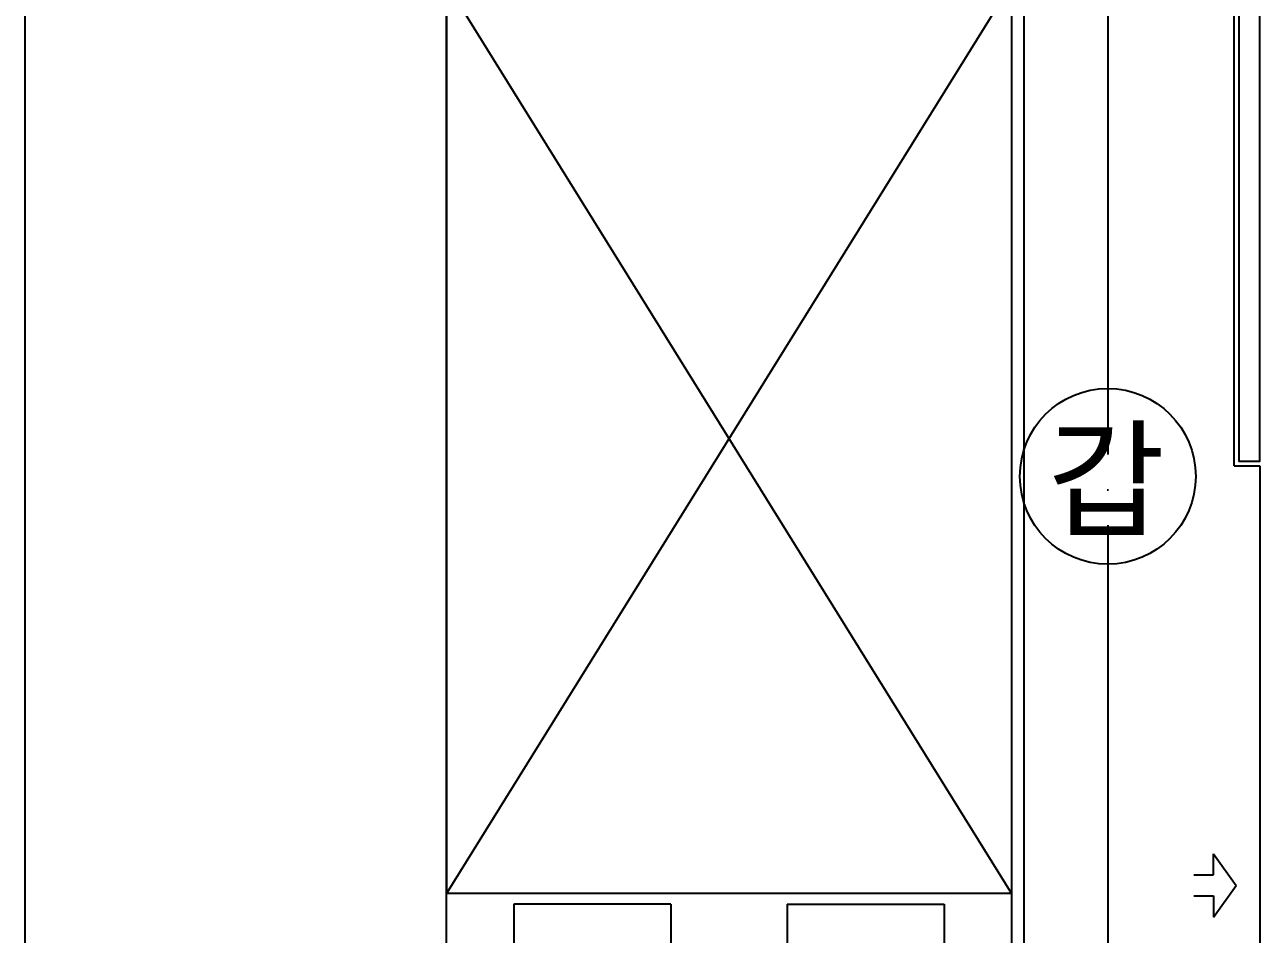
# Model space of a CAD drawing. Header units: millimetres. Extents: x 0 to 356400, y 0 to 68257.
# Drawn here: x 331888 to 334516, y 31069 to 33001 of the extents above; entities that cross this region are included whole.
import ezdxf
from ezdxf.enums import TextEntityAlignment as Align
from ezdxf.lldxf.tags import DXFTag

# ---------------------------------------------------------------- set-up
doc = ezdxf.new("R2010")
doc.units = ezdxf.units.MM
doc.header["$LTSCALE"] = 75
doc.linetypes.add('CEN', pattern=[62, 60, -1, 0, -1])
for name, color, linetype in [('0글씨', 3, 'Continuous'), ('140', 140, 'Continuous'), ('3', 3, 'Continuous'), ('8', 8, 'Continuous'), ('A-ANNO-SYMB', 7, 'Continuous'), ('A-ANNO-TITL', 7, 'Continuous'), ('A-CEN', 1, 'CEN'), ('B1', 6, 'Continuous')]:
    doc.layers.add(name, color=color, linetype=linetype)
doc.styles.add('2020음성 1차', font='NanumGothicBold.ttf')
doc.styles.get("Standard").update_dxf_attribs({"font": 'arial.ttf'})
tags = doc.linetypes.add('PHANTOM2', pattern=[1.25, 0.625, -0.125, 0.125, -0.125, 0.125, -0.125]).pattern_tags.tags
tags[14:15] = [DXFTag(74, 4), DXFTag(75, 0), DXFTag(340, '0'), DXFTag(46, 1.0), DXFTag(50, 0.0), DXFTag(44, 0.0), DXFTag(45, 0.0)]
tags[12:13] = [DXFTag(74, 4), DXFTag(75, 0), DXFTag(340, '0'), DXFTag(46, 1.0), DXFTag(50, 0.0), DXFTag(44, 0.0), DXFTag(45, 0.0)]
tags[10:11] = [DXFTag(74, 4), DXFTag(75, 0), DXFTag(340, '0'), DXFTag(46, 1.0), DXFTag(50, 0.0), DXFTag(44, 0.0), DXFTag(45, 0.0)]
tags[8:9] = [DXFTag(74, 4), DXFTag(75, 0), DXFTag(340, '0'), DXFTag(46, 1.0), DXFTag(50, 0.0), DXFTag(44, 0.0), DXFTag(45, 0.0)]
tags[6:7] = [DXFTag(74, 4), DXFTag(75, 0), DXFTag(340, '0'), DXFTag(46, 1.0), DXFTag(50, 0.0), DXFTag(44, 0.0), DXFTag(45, 0.0)]
tags[4:5] = [DXFTag(74, 4), DXFTag(75, 0), DXFTag(340, '0'), DXFTag(46, 1.0), DXFTag(50, 0.0), DXFTag(44, 0.0), DXFTag(45, 0.0)]

# ---------------------------------------------------------------- blocks, each defined once
blk = doc.blocks.new('DOOR-1')
at = {"color": 7}
for p, q in [((2964.2, 790.1), (2909.2, 790.1)), ((2909.2, 790.1), (2909.2, -734.9))]:
    blk.add_line(p, q, dxfattribs=at)
blk.add_lwpolyline([(2964.2, 790.1), (2964.2, 1875.1), (2964.2, 1875.1), (2964.2, 1880.1), (2964.2, 1880.1), (2964.2, 1945.1), (3410.2, 1945.1), (3410.2, -734.9), (2789.2, -734.9), (2789.2, 3278.6)], dxfattribs=at)
blk.add_lwpolyline([(2909.2, 1905.1), (2954.2, 1905.1), (2954.2, 800.1), (2909.2, 800.1)], close=True, dxfattribs=at)
blk = doc.blocks.new('화물 뉴트리원')
at = {"layer": '0글씨', "lineweight": -3, "ltscale": 10}
for p, q in [((-600.1, 2100.3), (600.1, 167.2)), ((600.1, 2100.3), (-600.1, 167.2))]:
    blk.add_line(p, q, dxfattribs=at)
blk.add_lwpolyline([(-600.1, 2100.3), (600.1, 2100.3), (600.1, 167.2), (-600.1, 167.2), (-600.1, 2100.3)], dxfattribs=at)
at = {"layer": '140', "color": 6, "linetype": 'PHANTOM2', "ltscale": 10}
for p, q in [((600.1, 2100.3), (-600.1, 2100.3)), ((-600.1, 2100.3), (-600.1, 167.2)), ((600.1, 2100.3), (600.1, 167.2)), ((600.1, 167.2), (-600.1, 167.2))]:
    blk.add_line(p, q, dxfattribs=at)
at = {"layer": '3', "color": 6, "linetype": 'PHANTOM2', "ltscale": 10}
for p, q in [((-600.1, 0.5), (-600.1, 167.2)), ((600.1, 167.2), (600.1, 0.5)), ((-123.4, 144.9), (-456.8, 144.9)), ((-123.4, 144.9), (-123.4, 22.7)), ((123.4, 144.9), (123.4, 22.7)), ((123.4, 144.9), (456.8, 144.9)), ((456.8, 144.9), (456.8, 22.7)), ((600.1, 0.5), (-600.1, 0.5)), ((-456.8, 22.7), (-123.4, 22.7)), ((123.4, 22.7), (456.8, 22.7))]:
    blk.add_line(p, q, dxfattribs=at)
at = {"layer": 'B1', "linetype": 'ByBlock'}
blk.add_line((-456.8, 144.9), (-456.8, 22.7), dxfattribs=at)
blk = doc.blocks.new('2120-측면도-레이아웃용')
blk.add_blockref('화물 뉴트리원', (-827.4, 449.5))
blk = doc.blocks.new('G$CFADF2E56')
at = {"layer": '8'}
for p, q in [((41.7, 1451.5, 0), (89.8, 1384.2, 0)), ((41.7, 1406.6, 0), (41.7, 1451.5, 0)), ((0, 1406.6, 0), (41.7, 1406.6, 0)), ((41.7, 1316.8, 0), (89.8, 1384.2, 0)), ((0, 1361.7, 0), (41.7, 1361.7, 0)), ((41.7, 1361.7, 0), (41.7, 1316.8, 0))]:
    blk.add_line(p, q, dxfattribs=at)
at = {"layer": '8', "text_generation_flag": 4, "flags": 1}
for tag, p, rotation in [('MATERIAL', (1084.5, 20321), 180), ('REMARK', (1084.5, 20317), 180), ('WEIGHT', (1084.5, 20320), 180), ('ENAME', (1084.5, 20323), 180), ('MAKER', (1084.5, 20318), 180), ('PRICE', (1084.5, 20319), 180), ('USER1', (1084.5, 20316), 180), ('USER2', (1084.5, 20315), 180), ('USER3', (1084.5, 20314), 180), ('NAME', (1084.5, 20324), 180), ('SPEC', (1084.5, 20322), 180), ('USER4', (1084.5, 20313), 180), ('USER5', (1084.5, 20312), 180), ('QTY', (1084.5, 20311), 180), ('NAME', (525.5, 20272), 270), ('ENAME', (526.5, 20272), 270), ('SPEC', (527.5, 20272), 270), ('MATERIAL', (528.5, 20272), 270), ('WEIGHT', (529.5, 20272), 270), ('PRICE', (530.5, 20272), 270), ('MAKER', (531.5, 20272), 270), ('REMARK', (532.5, 20272), 270), ('USER1', (533.5, 20272), 270), ('USER2', (534.5, 20272), 270), ('USER3', (535.5, 20272), 270), ('USER4', (536.5, 20272), 270), ('USER5', (537.5, 20272), 270), ('QTY', (538.5, 20272), 270), ('MATERIAL', (504.8, 20246), 180), ('REMARK', (504.8, 20242), 180), ('WEIGHT', (504.8, 20245), 180), ('ENAME', (504.8, 20248), 180), ('MAKER', (504.8, 20243), 180), ('USER1', (504.8, 20241), 180), ('USER2', (504.8, 20240), 180), ('USER3', (504.8, 20239), 180), ('USER4', (504.8, 20238), 180), ('USER5', (504.8, 20237), 180), ('NAME', (504.8, 20249), 180), ('PRICE', (504.8, 20244), 180), ('SPEC', (504.8, 20247), 180), ('QTY', (504.8, 20236), 180), ('MATERIAL', (1084.5, 19421), 180), ('ENAME', (1084.5, 19423), 180), ('NAME', (1084.5, 19424), 180), ('SPEC', (1084.5, 19422), 180), ('REMARK', (1084.5, 19417), 180), ('WEIGHT', (1084.5, 19420), 180), ('MAKER', (1084.5, 19418), 180), ('USER4', (1084.5, 19413), 180), ('PRICE', (1084.5, 19419), 180), ('USER1', (1084.5, 19416), 180), ('USER2', (1084.5, 19415), 180), ('USER3', (1084.5, 19414), 180), ('USER5', (1084.5, 19412), 180), ('QTY', (1084.5, 19411), 180), ('NAME', (525.5, 19372), 270), ('ENAME', (526.5, 19372), 270), ('SPEC', (527.5, 19372), 270), ('MATERIAL', (528.5, 19372), 270), ('WEIGHT', (529.5, 19372), 270), ('PRICE', (530.5, 19372), 270), ('MAKER', (531.5, 19372), 270), ('REMARK', (532.5, 19372), 270), ('USER1', (533.5, 19372), 270), ('USER2', (534.5, 19372), 270), ('USER3', (535.5, 19372), 270), ('USER4', (536.5, 19372), 270), ('USER5', (537.5, 19372), 270), ('QTY', (538.5, 19372), 270), ('MATERIAL', (504.8, 19346), 180), ('REMARK', (504.8, 19342), 180), ('WEIGHT', (504.8, 19345), 180), ('ENAME', (504.8, 19348), 180), ('MAKER', (504.8, 19343), 180), ('NAME', (504.8, 19349), 180), ('PRICE', (504.8, 19344), 180), ('SPEC', (504.8, 19347), 180), ('USER1', (504.8, 19341), 180), ('USER2', (504.8, 19340), 180), ('USER3', (504.8, 19339), 180), ('USER4', (504.8, 19338), 180), ('USER5', (504.8, 19337), 180), ('QTY', (504.8, 19336), 180), ('MATERIAL', (1084.5, 18521), 180), ('REMARK', (1084.5, 18517), 180), ('WEIGHT', (1084.5, 18520), 180), ('ENAME', (1084.5, 18523), 180), ('MAKER', (1084.5, 18518), 180), ('USER4', (1084.5, 18513), 180), ('PRICE', (1084.5, 18519), 180), ('USER1', (1084.5, 18516), 180), ('USER2', (1084.5, 18515), 180), ('USER3', (1084.5, 18514), 180), ('USER5', (1084.5, 18512), 180), ('NAME', (1084.5, 18524), 180), ('SPEC', (1084.5, 18522), 180), ('QTY', (1084.5, 18511), 180), ('ENAME', (504.8, 18448), 180), ('NAME', (504.8, 18449), 180), ('NAME', (525.5, 18472), 270), ('ENAME', (526.5, 18472), 270), ('SPEC', (527.5, 18472), 270), ('MATERIAL', (528.5, 18472), 270), ('WEIGHT', (529.5, 18472), 270), ('PRICE', (530.5, 18472), 270), ('MAKER', (531.5, 18472), 270), ('REMARK', (532.5, 18472), 270), ('USER1', (533.5, 18472), 270), ('USER2', (534.5, 18472), 270), ('USER3', (535.5, 18472), 270), ('USER4', (536.5, 18472), 270), ('USER5', (537.5, 18472), 270), ('QTY', (538.5, 18472), 270), ('MATERIAL', (504.8, 18446), 180), ('REMARK', (504.8, 18442), 180), ('WEIGHT', (504.8, 18445), 180), ('MAKER', (504.8, 18443), 180), ('USER1', (504.8, 18441), 180), ('USER2', (504.8, 18440), 180), ('USER3', (504.8, 18439), 180), ('USER4', (504.8, 18438), 180), ('USER5', (504.8, 18437), 180), ('PRICE', (504.8, 18444), 180), ('SPEC', (504.8, 18447), 180), ('QTY', (504.8, 18436), 180), ('MATERIAL', (1084.5, 17621), 180), ('REMARK', (1084.5, 17617), 180), ('WEIGHT', (1084.5, 17620), 180), ('ENAME', (1084.5, 17623), 180), ('MAKER', (1084.5, 17618), 180), ('USER4', (1084.5, 17613), 180), ('PRICE', (1084.5, 17619), 180), ('USER1', (1084.5, 17616), 180), ('USER2', (1084.5, 17615), 180), ('USER3', (1084.5, 17614), 180), ('USER5', (1084.5, 17612), 180), ('NAME', (1084.5, 17624), 180), ('SPEC', (1084.5, 17622), 180), ('QTY', (1084.5, 17611), 180), ('NAME', (525.5, 17572), 270), ('ENAME', (526.5, 17572), 270), ('SPEC', (527.5, 17572), 270), ('MATERIAL', (528.5, 17572), 270), ('WEIGHT', (529.5, 17572), 270), ('PRICE', (530.5, 17572), 270), ('MAKER', (531.5, 17572), 270), ('REMARK', (532.5, 17572), 270), ('USER1', (533.5, 17572), 270), ('USER2', (534.5, 17572), 270), ('USER3', (535.5, 17572), 270), ('USER4', (536.5, 17572), 270), ('USER5', (537.5, 17572), 270), ('QTY', (538.5, 17572), 270), ('MATERIAL', (504.8, 17546), 180), ('REMARK', (504.8, 17542), 180), ('WEIGHT', (504.8, 17545), 180), ('ENAME', (504.8, 17548), 180), ('MAKER', (504.8, 17543), 180), ('USER1', (504.8, 17541), 180), ('USER2', (504.8, 17540), 180), ('USER3', (504.8, 17539), 180), ('USER4', (504.8, 17538), 180), ('USER5', (504.8, 17537), 180), ('NAME', (504.8, 17549), 180), ('PRICE', (504.8, 17544), 180), ('SPEC', (504.8, 17547), 180), ('QTY', (504.8, 17536), 180), ('MATERIAL', (1084.5, 16721), 180), ('REMARK', (1084.5, 16717), 180), ('WEIGHT', (1084.5, 16720), 180), ('ENAME', (1084.5, 16723), 180), ('MAKER', (1084.5, 16718), 180), ('PRICE', (1084.5, 16719), 180), ('USER1', (1084.5, 16716), 180), ('USER2', (1084.5, 16715), 180), ('USER3', (1084.5, 16714), 180), ('NAME', (1084.5, 16724), 180), ('SPEC', (1084.5, 16722), 180), ('USER4', (1084.5, 16713), 180), ('USER5', (1084.5, 16712), 180), ('QTY', (1084.5, 16711), 180), ('NAME', (525.5, 16672), 270), ('ENAME', (526.5, 16672), 270), ('SPEC', (527.5, 16672), 270), ('MATERIAL', (528.5, 16672), 270), ('WEIGHT', (529.5, 16672), 270), ('PRICE', (530.5, 16672), 270), ('MAKER', (531.5, 16672), 270), ('REMARK', (532.5, 16672), 270), ('USER1', (533.5, 16672), 270), ('USER2', (534.5, 16672), 270), ('USER3', (535.5, 16672), 270), ('USER4', (536.5, 16672), 270), ('USER5', (537.5, 16672), 270), ('QTY', (538.5, 16672), 270), ('MATERIAL', (504.8, 16646), 180), ('REMARK', (504.8, 16642), 180), ('WEIGHT', (504.8, 16645), 180), ('ENAME', (504.8, 16648), 180), ('MAKER', (504.8, 16643), 180), ('USER1', (504.8, 16641), 180), ('USER2', (504.8, 16640), 180), ('USER3', (504.8, 16639), 180), ('USER4', (504.8, 16638), 180), ('USER5', (504.8, 16637), 180), ('NAME', (504.8, 16649), 180), ('PRICE', (504.8, 16644), 180), ('SPEC', (504.8, 16647), 180), ('QTY', (504.8, 16636), 180), ('MATERIAL', (1084.5, 15821), 180), ('ENAME', (1084.5, 15823), 180), ('NAME', (1084.5, 15824), 180), ('SPEC', (1084.5, 15822), 180), ('REMARK', (1084.5, 15817), 180), ('WEIGHT', (1084.5, 15820), 180), ('MAKER', (1084.5, 15818), 180), ('USER4', (1084.5, 15813), 180), ('PRICE', (1084.5, 15819), 180), ('USER1', (1084.5, 15816), 180), ('USER2', (1084.5, 15815), 180), ('USER3', (1084.5, 15814), 180), ('USER5', (1084.5, 15812), 180), ('QTY', (1084.5, 15811), 180), ('NAME', (525.5, 15772), 270), ('ENAME', (526.5, 15772), 270), ('SPEC', (527.5, 15772), 270), ('MATERIAL', (528.5, 15772), 270), ('WEIGHT', (529.5, 15772), 270), ('PRICE', (530.5, 15772), 270), ('MAKER', (531.5, 15772), 270), ('REMARK', (532.5, 15772), 270), ('USER1', (533.5, 15772), 270), ('USER2', (534.5, 15772), 270), ('USER3', (535.5, 15772), 270), ('USER4', (536.5, 15772), 270), ('USER5', (537.5, 15772), 270), ('QTY', (538.5, 15772), 270), ('MATERIAL', (504.8, 15746), 180), ('REMARK', (504.8, 15742), 180), ('WEIGHT', (504.8, 15745), 180), ('ENAME', (504.8, 15748), 180), ('MAKER', (504.8, 15743), 180), ('NAME', (504.8, 15749), 180), ('PRICE', (504.8, 15744), 180), ('SPEC', (504.8, 15747), 180), ('USER1', (504.8, 15741), 180), ('USER2', (504.8, 15740), 180), ('USER3', (504.8, 15739), 180), ('USER4', (504.8, 15738), 180), ('USER5', (504.8, 15737), 180), ('QTY', (504.8, 15736), 180), ('MATERIAL', (1084.5, 14921), 180), ('REMARK', (1084.5, 14917), 180), ('WEIGHT', (1084.5, 14920), 180), ('ENAME', (1084.5, 14923), 180), ('MAKER', (1084.5, 14918), 180), ('USER4', (1084.5, 14913), 180), ('PRICE', (1084.5, 14919), 180), ('USER1', (1084.5, 14916), 180), ('USER2', (1084.5, 14915), 180), ('USER3', (1084.5, 14914), 180), ('USER5', (1084.5, 14912), 180), ('NAME', (1084.5, 14924), 180), ('SPEC', (1084.5, 14922), 180), ('QTY', (1084.5, 14911), 180), ('ENAME', (504.8, 14848), 180), ('NAME', (504.8, 14849), 180), ('NAME', (525.5, 14872), 270), ('ENAME', (526.5, 14872), 270), ('SPEC', (527.5, 14872), 270), ('MATERIAL', (528.5, 14872), 270), ('WEIGHT', (529.5, 14872), 270), ('PRICE', (530.5, 14872), 270), ('MAKER', (531.5, 14872), 270), ('REMARK', (532.5, 14872), 270), ('USER1', (533.5, 14872), 270), ('USER2', (534.5, 14872), 270), ('USER3', (535.5, 14872), 270), ('USER4', (536.5, 14872), 270), ('USER5', (537.5, 14872), 270), ('QTY', (538.5, 14872), 270), ('MATERIAL', (504.8, 14846), 180), ('REMARK', (504.8, 14842), 180), ('WEIGHT', (504.8, 14845), 180), ('MAKER', (504.8, 14843), 180), ('USER1', (504.8, 14841), 180), ('USER2', (504.8, 14840), 180), ('USER3', (504.8, 14839), 180), ('USER4', (504.8, 14838), 180), ('USER5', (504.8, 14837), 180), ('PRICE', (504.8, 14844), 180), ('SPEC', (504.8, 14847), 180), ('QTY', (504.8, 14836), 180), ('MATERIAL', (1084.5, 14021), 180), ('REMARK', (1084.5, 14017), 180), ('WEIGHT', (1084.5, 14020), 180), ('ENAME', (1084.5, 14023), 180), ('MAKER', (1084.5, 14018), 180), ('USER4', (1084.5, 14013), 180), ('PRICE', (1084.5, 14019), 180), ('USER1', (1084.5, 14016), 180), ('USER2', (1084.5, 14015), 180), ('USER3', (1084.5, 14014), 180), ('USER5', (1084.5, 14012), 180), ('NAME', (1084.5, 14024), 180), ('SPEC', (1084.5, 14022), 180), ('QTY', (1084.5, 14011), 180), ('NAME', (525.5, 13972), 270), ('ENAME', (526.5, 13972), 270), ('SPEC', (527.5, 13972), 270), ('MATERIAL', (528.5, 13972), 270), ('WEIGHT', (529.5, 13972), 270), ('PRICE', (530.5, 13972), 270), ('MAKER', (531.5, 13972), 270), ('REMARK', (532.5, 13972), 270), ('USER1', (533.5, 13972), 270), ('USER2', (534.5, 13972), 270), ('USER3', (535.5, 13972), 270), ('USER4', (536.5, 13972), 270), ('USER5', (537.5, 13972), 270), ('QTY', (538.5, 13972), 270), ('MATERIAL', (504.8, 13946), 180), ('REMARK', (504.8, 13942), 180), ('WEIGHT', (504.8, 13945), 180), ('ENAME', (504.8, 13948), 180), ('MAKER', (504.8, 13943), 180), ('USER1', (504.8, 13941), 180), ('USER2', (504.8, 13940), 180), ('USER3', (504.8, 13939), 180), ('USER4', (504.8, 13938), 180), ('USER5', (504.8, 13937), 180), ('NAME', (504.8, 13949), 180), ('PRICE', (504.8, 13944), 180), ('SPEC', (504.8, 13947), 180), ('QTY', (504.8, 13936), 180), ('MATERIAL', (1084.5, 12321), 180), ('REMARK', (1084.5, 12317), 180), ('WEIGHT', (1084.5, 12320), 180), ('ENAME', (1084.5, 12323), 180), ('MAKER', (1084.5, 12318), 180), ('USER4', (1084.5, 12313), 180), ('PRICE', (1084.5, 12319), 180), ('USER1', (1084.5, 12316), 180), ('USER2', (1084.5, 12315), 180), ('USER3', (1084.5, 12314), 180), ('USER5', (1084.5, 12312), 180), ('NAME', (1084.5, 12324), 180), ('SPEC', (1084.5, 12322), 180), ('QTY', (1084.5, 12311), 180), ('MATERIAL', (504.8, 12246), 180), ('ENAME', (504.8, 12248), 180), ('NAME', (504.8, 12249), 180), ('SPEC', (504.8, 12247), 180), ('NAME', (525.5, 12272), 270), ('ENAME', (526.5, 12272), 270), ('SPEC', (527.5, 12272), 270), ('MATERIAL', (528.5, 12272), 270), ('WEIGHT', (529.5, 12272), 270), ('PRICE', (530.5, 12272), 270), ('MAKER', (531.5, 12272), 270), ('REMARK', (532.5, 12272), 270), ('USER1', (533.5, 12272), 270), ('USER2', (534.5, 12272), 270), ('USER3', (535.5, 12272), 270), ('USER4', (536.5, 12272), 270), ('USER5', (537.5, 12272), 270), ('QTY', (538.5, 12272), 270), ('REMARK', (504.8, 12242), 180), ('WEIGHT', (504.8, 12245), 180), ('MAKER', (504.8, 12243), 180), ('USER1', (504.8, 12241), 180), ('USER2', (504.8, 12240), 180), ('USER3', (504.8, 12239), 180), ('USER4', (504.8, 12238), 180), ('USER5', (504.8, 12237), 180), ('PRICE', (504.8, 12244), 180), ('QTY', (504.8, 12236), 180), ('MATERIAL', (1084.5, 10621), 180), ('REMARK', (1084.5, 10617), 180), ('WEIGHT', (1084.5, 10620), 180), ('ENAME', (1084.5, 10623), 180), ('MAKER', (1084.5, 10618), 180), ('PRICE', (1084.5, 10619), 180), ('NAME', (1084.5, 10624), 180), ('SPEC', (1084.5, 10622), 180), ('USER4', (1084.5, 10613), 180), ('USER1', (1084.5, 10616), 180), ('USER2', (1084.5, 10615), 180), ('USER3', (1084.5, 10614), 180), ('USER5', (1084.5, 10612), 180), ('QTY', (1084.5, 10611), 180), ('NAME', (525.5, 10572), 270), ('ENAME', (526.5, 10572), 270), ('SPEC', (527.5, 10572), 270), ('MATERIAL', (528.5, 10572), 270), ('WEIGHT', (529.5, 10572), 270), ('PRICE', (530.5, 10572), 270), ('MAKER', (531.5, 10572), 270), ('REMARK', (532.5, 10572), 270), ('USER1', (533.5, 10572), 270), ('USER2', (534.5, 10572), 270), ('USER3', (535.5, 10572), 270), ('USER4', (536.5, 10572), 270), ('USER5', (537.5, 10572), 270), ('QTY', (538.5, 10572), 270), ('MATERIAL', (504.8, 10546), 180), ('REMARK', (504.8, 10542), 180), ('WEIGHT', (504.8, 10545), 180), ('ENAME', (504.8, 10548), 180), ('MAKER', (504.8, 10543), 180), ('USER1', (504.8, 10541), 180), ('USER2', (504.8, 10540), 180), ('USER3', (504.8, 10539), 180), ('USER4', (504.8, 10538), 180), ('NAME', (504.8, 10549), 180), ('PRICE', (504.8, 10544), 180), ('SPEC', (504.8, 10547), 180), ('USER5', (504.8, 10537), 180), ('QTY', (504.8, 10536), 180), ('MATERIAL', (1084.5, 8921), 180), ('REMARK', (1084.5, 8917), 180), ('WEIGHT', (1084.5, 8920), 180), ('ENAME', (1084.5, 8923), 180), ('MAKER', (1084.5, 8918), 180), ('USER4', (1084.5, 8913), 180), ('PRICE', (1084.5, 8919), 180), ('USER1', (1084.5, 8916), 180), ('USER2', (1084.5, 8915), 180), ('USER3', (1084.5, 8914), 180), ('USER5', (1084.5, 8912), 180), ('NAME', (1084.5, 8924), 180), ('SPEC', (1084.5, 8922), 180), ('QTY', (1084.5, 8911), 180), ('NAME', (525.5, 8872), 270), ('ENAME', (526.5, 8872), 270), ('SPEC', (527.5, 8872), 270), ('MATERIAL', (528.5, 8872), 270), ('WEIGHT', (529.5, 8872), 270), ('PRICE', (530.5, 8872), 270), ('MAKER', (531.5, 8872), 270), ('REMARK', (532.5, 8872), 270), ('USER1', (533.5, 8872), 270), ('USER2', (534.5, 8872), 270), ('USER3', (535.5, 8872), 270), ('USER4', (536.5, 8872), 270), ('USER5', (537.5, 8872), 270), ('QTY', (538.5, 8872), 270), ('MATERIAL', (504.8, 8846), 180), ('REMARK', (504.8, 8842), 180), ('WEIGHT', (504.8, 8845), 180), ('ENAME', (504.8, 8848), 180), ('MAKER', (504.8, 8843), 180), ('USER1', (504.8, 8841), 180), ('USER2', (504.8, 8840), 180), ('USER3', (504.8, 8839), 180), ('USER4', (504.8, 8838), 180), ('USER5', (504.8, 8837), 180), ('NAME', (504.8, 8849), 180), ('PRICE', (504.8, 8844), 180), ('SPEC', (504.8, 8847), 180), ('QTY', (504.8, 8836), 180), ('MATERIAL', (1084.5, 7221), 180), ('REMARK', (1084.5, 7217), 180), ('WEIGHT', (1084.5, 7220), 180), ('ENAME', (1084.5, 7223), 180), ('MAKER', (1084.5, 7218), 180), ('USER4', (1084.5, 7213), 180), ('PRICE', (1084.5, 7219), 180), ('USER1', (1084.5, 7216), 180), ('USER2', (1084.5, 7215), 180), ('USER3', (1084.5, 7214), 180), ('USER5', (1084.5, 7212), 180), ('NAME', (1084.5, 7224), 180), ('SPEC', (1084.5, 7222), 180), ('QTY', (1084.5, 7211), 180), ('ENAME', (504.8, 7148), 180), ('NAME', (504.8, 7149), 180), ('NAME', (525.5, 7172), 270), ('ENAME', (526.5, 7172), 270), ('SPEC', (527.5, 7172), 270), ('MATERIAL', (528.5, 7172), 270), ('WEIGHT', (529.5, 7172), 270), ('PRICE', (530.5, 7172), 270), ('MAKER', (531.5, 7172), 270), ('REMARK', (532.5, 7172), 270), ('USER1', (533.5, 7172), 270), ('USER2', (534.5, 7172), 270), ('USER3', (535.5, 7172), 270), ('USER4', (536.5, 7172), 270), ('USER5', (537.5, 7172), 270), ('QTY', (538.5, 7172), 270), ('MATERIAL', (504.8, 7146), 180), ('REMARK', (504.8, 7142), 180), ('WEIGHT', (504.8, 7145), 180), ('MAKER', (504.8, 7143), 180), ('USER1', (504.8, 7141), 180), ('USER2', (504.8, 7140), 180), ('USER3', (504.8, 7139), 180), ('USER4', (504.8, 7138), 180), ('USER5', (504.8, 7137), 180), ('PRICE', (504.8, 7144), 180), ('SPEC', (504.8, 7147), 180), ('QTY', (504.8, 7136), 180), ('MATERIAL', (1084.5, 5521), 180), ('WEIGHT', (1084.5, 5520), 180), ('ENAME', (1084.5, 5523), 180), ('PRICE', (1084.5, 5519), 180), ('NAME', (1084.5, 5524), 180), ('SPEC', (1084.5, 5522), 180), ('REMARK', (1084.5, 5517), 180), ('MAKER', (1084.5, 5518), 180), ('USER4', (1084.5, 5513), 180), ('USER1', (1084.5, 5516), 180), ('USER2', (1084.5, 5515), 180), ('USER3', (1084.5, 5514), 180), ('USER5', (1084.5, 5512), 180), ('QTY', (1084.5, 5511), 180), ('NAME', (525.5, 5472), 270), ('ENAME', (526.5, 5472), 270), ('SPEC', (527.5, 5472), 270), ('MATERIAL', (528.5, 5472), 270), ('WEIGHT', (529.5, 5472), 270), ('PRICE', (530.5, 5472), 270), ('MAKER', (531.5, 5472), 270), ('REMARK', (532.5, 5472), 270), ('USER1', (533.5, 5472), 270), ('USER2', (534.5, 5472), 270), ('USER3', (535.5, 5472), 270), ('USER4', (536.5, 5472), 270), ('USER5', (537.5, 5472), 270), ('QTY', (538.5, 5472), 270), ('MATERIAL', (504.8, 5446), 180), ('REMARK', (504.8, 5442), 180), ('WEIGHT', (504.8, 5445), 180), ('ENAME', (504.8, 5448), 180), ('MAKER', (504.8, 5443), 180), ('USER1', (504.8, 5441), 180), ('USER2', (504.8, 5440), 180), ('NAME', (504.8, 5449), 180), ('PRICE', (504.8, 5444), 180), ('SPEC', (504.8, 5447), 180), ('USER3', (504.8, 5439), 180), ('USER4', (504.8, 5438), 180), ('USER5', (504.8, 5437), 180), ('QTY', (504.8, 5436), 180), ('MATERIAL', (1084.5, 3821), 180), ('REMARK', (1084.5, 3817), 180), ('WEIGHT', (1084.5, 3820), 180), ('ENAME', (1084.5, 3823), 180), ('MAKER', (1084.5, 3818), 180), ('USER4', (1084.5, 3813), 180), ('PRICE', (1084.5, 3819), 180), ('USER1', (1084.5, 3816), 180), ('USER2', (1084.5, 3815), 180), ('USER3', (1084.5, 3814), 180), ('USER5', (1084.5, 3812), 180), ('NAME', (1084.5, 3824), 180), ('SPEC', (1084.5, 3822), 180), ('QTY', (1084.5, 3811), 180), ('NAME', (525.5, 3772), 270), ('ENAME', (526.5, 3772), 270), ('SPEC', (527.5, 3772), 270), ('MATERIAL', (528.5, 3772), 270), ('WEIGHT', (529.5, 3772), 270), ('PRICE', (530.5, 3772), 270), ('MAKER', (531.5, 3772), 270), ('REMARK', (532.5, 3772), 270), ('USER1', (533.5, 3772), 270), ('USER2', (534.5, 3772), 270), ('USER3', (535.5, 3772), 270), ('USER4', (536.5, 3772), 270), ('USER5', (537.5, 3772), 270), ('QTY', (538.5, 3772), 270), ('MATERIAL', (504.8, 3746), 180), ('REMARK', (504.8, 3742), 180), ('WEIGHT', (504.8, 3745), 180), ('ENAME', (504.8, 3748), 180), ('MAKER', (504.8, 3743), 180), ('USER1', (504.8, 3741), 180), ('USER2', (504.8, 3740), 180), ('USER3', (504.8, 3739), 180), ('USER4', (504.8, 3738), 180), ('USER5', (504.8, 3737), 180), ('NAME', (504.8, 3749), 180), ('PRICE', (504.8, 3744), 180), ('SPEC', (504.8, 3747), 180), ('QTY', (504.8, 3736), 180), ('MATERIAL', (1084.5, 2121), 180), ('REMARK', (1084.5, 2117), 180), ('WEIGHT', (1084.5, 2120), 180), ('ENAME', (1084.5, 2123), 180), ('MAKER', (1084.5, 2118), 180), ('USER4', (1084.5, 2113), 180), ('PRICE', (1084.5, 2119), 180), ('USER1', (1084.5, 2116), 180), ('USER2', (1084.5, 2115), 180), ('USER3', (1084.5, 2114), 180), ('USER5', (1084.5, 2112), 180), ('NAME', (1084.5, 2124), 180), ('SPEC', (1084.5, 2122), 180), ('QTY', (1084.5, 2111), 180), ('NAME', (525.5, 2072), 270), ('ENAME', (526.5, 2072), 270), ('SPEC', (527.5, 2072), 270), ('MATERIAL', (528.5, 2072), 270), ('WEIGHT', (529.5, 2072), 270), ('PRICE', (530.5, 2072), 270), ('MAKER', (531.5, 2072), 270), ('REMARK', (532.5, 2072), 270), ('USER1', (533.5, 2072), 270), ('USER2', (534.5, 2072), 270), ('USER3', (535.5, 2072), 270), ('USER4', (536.5, 2072), 270), ('USER5', (537.5, 2072), 270), ('QTY', (538.5, 2072), 270), ('MATERIAL', (504.8, 2046), 180), ('REMARK', (504.8, 2042), 180), ('WEIGHT', (504.8, 2045), 180), ('ENAME', (504.8, 2048), 180), ('MAKER', (504.8, 2043), 180), ('USER1', (504.8, 2041), 180), ('USER2', (504.8, 2040), 180), ('USER3', (504.8, 2039), 180), ('USER4', (504.8, 2038), 180), ('USER5', (504.8, 2037), 180), ('NAME', (504.8, 2049), 180), ('PRICE', (504.8, 2044), 180), ('SPEC', (504.8, 2047), 180), ('QTY', (504.8, 2036), 180), ('MATERIAL', (1084.5, 421), 180), ('ENAME', (1084.5, 423), 180), ('NAME', (1084.5, 424), 180), ('SPEC', (1084.5, 422), 180), ('REMARK', (1084.5, 417), 180), ('WEIGHT', (1084.5, 420), 180), ('MAKER', (1084.5, 418), 180), ('USER4', (1084.5, 413), 180), ('PRICE', (1084.5, 419), 180), ('USER1', (1084.5, 416), 180), ('USER2', (1084.5, 415), 180), ('USER3', (1084.5, 414), 180), ('USER5', (1084.5, 412), 180), ('QTY', (1084.5, 411), 180), ('NAME', (525.5, 372), 270), ('ENAME', (526.5, 372), 270), ('SPEC', (527.5, 372), 270), ('MATERIAL', (528.5, 372), 270), ('WEIGHT', (529.5, 372), 270), ('PRICE', (530.5, 372), 270), ('MAKER', (531.5, 372), 270), ('REMARK', (532.5, 372), 270), ('USER1', (533.5, 372), 270), ('USER2', (534.5, 372), 270), ('USER3', (535.5, 372), 270), ('USER4', (536.5, 372), 270), ('USER5', (537.5, 372), 270), ('QTY', (538.5, 372), 270), ('MATERIAL', (504.8, 346), 180), ('REMARK', (504.8, 342), 180), ('WEIGHT', (504.8, 345), 180), ('ENAME', (504.8, 348), 180), ('MAKER', (504.8, 343), 180), ('NAME', (504.8, 349), 180), ('PRICE', (504.8, 344), 180), ('SPEC', (504.8, 347), 180), ('USER1', (504.8, 341), 180), ('USER2', (504.8, 340), 180), ('USER3', (504.8, 339), 180), ('USER4', (504.8, 338), 180), ('USER5', (504.8, 337), 180), ('QTY', (504.8, 336), 180)]:
    blk.add_attdef(tag, p, '', height=0.25, rotation=rotation, dxfattribs=at)
at = {"layer": '8', "flags": 1}
for tag, p in [('WEIGHT', (1830.8, 20245)), ('NAME', (1830.8, 20249)), ('ENAME', (1830.8, 20248)), ('SPEC', (1830.8, 20247)), ('MATERIAL', (1830.8, 20246)), ('PRICE', (1830.8, 20244)), ('MAKER', (1830.8, 20243)), ('REMARK', (1830.8, 20242)), ('USER1', (1830.8, 20241)), ('USER2', (1830.8, 20240)), ('USER3', (1830.8, 20239)), ('USER4', (1830.8, 20238)), ('USER5', (1830.8, 20237)), ('QTY', (1830.8, 20236)), ('WEIGHT', (1830.8, 19345)), ('NAME', (1830.8, 19349)), ('ENAME', (1830.8, 19348)), ('SPEC', (1830.8, 19347)), ('MATERIAL', (1830.8, 19346)), ('PRICE', (1830.8, 19344)), ('MAKER', (1830.8, 19343)), ('REMARK', (1830.8, 19342)), ('USER1', (1830.8, 19341)), ('USER2', (1830.8, 19340)), ('USER3', (1830.8, 19339)), ('USER4', (1830.8, 19338)), ('USER5', (1830.8, 19337)), ('QTY', (1830.8, 19336)), ('NAME', (1830.8, 18449)), ('ENAME', (1830.8, 18448)), ('WEIGHT', (1830.8, 18445)), ('SPEC', (1830.8, 18447)), ('MATERIAL', (1830.8, 18446)), ('PRICE', (1830.8, 18444)), ('MAKER', (1830.8, 18443)), ('REMARK', (1830.8, 18442)), ('USER1', (1830.8, 18441)), ('USER2', (1830.8, 18440)), ('USER3', (1830.8, 18439)), ('USER4', (1830.8, 18438)), ('USER5', (1830.8, 18437)), ('QTY', (1830.8, 18436)), ('WEIGHT', (1830.8, 17545)), ('NAME', (1830.8, 17549)), ('ENAME', (1830.8, 17548)), ('SPEC', (1830.8, 17547)), ('MATERIAL', (1830.8, 17546)), ('PRICE', (1830.8, 17544)), ('MAKER', (1830.8, 17543)), ('REMARK', (1830.8, 17542)), ('USER1', (1830.8, 17541)), ('USER2', (1830.8, 17540)), ('USER3', (1830.8, 17539)), ('USER4', (1830.8, 17538)), ('USER5', (1830.8, 17537)), ('QTY', (1830.8, 17536)), ('WEIGHT', (1830.8, 16645)), ('NAME', (1830.8, 16649)), ('ENAME', (1830.8, 16648)), ('SPEC', (1830.8, 16647)), ('MATERIAL', (1830.8, 16646)), ('PRICE', (1830.8, 16644)), ('MAKER', (1830.8, 16643)), ('REMARK', (1830.8, 16642)), ('USER1', (1830.8, 16641)), ('USER2', (1830.8, 16640)), ('USER3', (1830.8, 16639)), ('USER4', (1830.8, 16638)), ('USER5', (1830.8, 16637)), ('QTY', (1830.8, 16636)), ('WEIGHT', (1830.8, 15745)), ('NAME', (1830.8, 15749)), ('ENAME', (1830.8, 15748)), ('SPEC', (1830.8, 15747)), ('MATERIAL', (1830.8, 15746)), ('PRICE', (1830.8, 15744)), ('MAKER', (1830.8, 15743)), ('REMARK', (1830.8, 15742)), ('USER1', (1830.8, 15741)), ('USER2', (1830.8, 15740)), ('USER3', (1830.8, 15739)), ('USER4', (1830.8, 15738)), ('USER5', (1830.8, 15737)), ('QTY', (1830.8, 15736)), ('NAME', (1830.8, 14849)), ('ENAME', (1830.8, 14848)), ('WEIGHT', (1830.8, 14845)), ('SPEC', (1830.8, 14847)), ('MATERIAL', (1830.8, 14846)), ('PRICE', (1830.8, 14844)), ('MAKER', (1830.8, 14843)), ('REMARK', (1830.8, 14842)), ('USER1', (1830.8, 14841)), ('USER2', (1830.8, 14840)), ('USER3', (1830.8, 14839)), ('USER4', (1830.8, 14838)), ('USER5', (1830.8, 14837)), ('QTY', (1830.8, 14836)), ('WEIGHT', (1830.8, 13945)), ('NAME', (1830.8, 13949)), ('ENAME', (1830.8, 13948)), ('SPEC', (1830.8, 13947)), ('MATERIAL', (1830.8, 13946)), ('PRICE', (1830.8, 13944)), ('MAKER', (1830.8, 13943)), ('REMARK', (1830.8, 13942)), ('USER1', (1830.8, 13941)), ('USER2', (1830.8, 13940)), ('USER3', (1830.8, 13939)), ('USER4', (1830.8, 13938)), ('USER5', (1830.8, 13937)), ('QTY', (1830.8, 13936)), ('NAME', (1830.8, 12249)), ('ENAME', (1830.8, 12248)), ('SPEC', (1830.8, 12247)), ('MATERIAL', (1830.8, 12246)), ('WEIGHT', (1830.8, 12245)), ('PRICE', (1830.8, 12244)), ('MAKER', (1830.8, 12243)), ('REMARK', (1830.8, 12242)), ('USER1', (1830.8, 12241)), ('USER2', (1830.8, 12240)), ('USER3', (1830.8, 12239)), ('USER4', (1830.8, 12238)), ('USER5', (1830.8, 12237)), ('QTY', (1830.8, 12236)), ('WEIGHT', (1830.8, 10545)), ('NAME', (1830.8, 10549)), ('ENAME', (1830.8, 10548)), ('SPEC', (1830.8, 10547)), ('MATERIAL', (1830.8, 10546)), ('PRICE', (1830.8, 10544)), ('MAKER', (1830.8, 10543)), ('REMARK', (1830.8, 10542)), ('USER1', (1830.8, 10541)), ('USER2', (1830.8, 10540)), ('USER3', (1830.8, 10539)), ('USER4', (1830.8, 10538)), ('USER5', (1830.8, 10537)), ('QTY', (1830.8, 10536)), ('WEIGHT', (1830.8, 8845)), ('NAME', (1830.8, 8849)), ('ENAME', (1830.8, 8848)), ('SPEC', (1830.8, 8847)), ('MATERIAL', (1830.8, 8846)), ('PRICE', (1830.8, 8844)), ('MAKER', (1830.8, 8843)), ('REMARK', (1830.8, 8842)), ('USER1', (1830.8, 8841)), ('USER2', (1830.8, 8840)), ('USER3', (1830.8, 8839)), ('USER4', (1830.8, 8838)), ('USER5', (1830.8, 8837)), ('QTY', (1830.8, 8836)), ('NAME', (1830.8, 7149)), ('ENAME', (1830.8, 7148)), ('WEIGHT', (1830.8, 7145)), ('SPEC', (1830.8, 7147)), ('MATERIAL', (1830.8, 7146)), ('PRICE', (1830.8, 7144)), ('MAKER', (1830.8, 7143)), ('REMARK', (1830.8, 7142)), ('USER1', (1830.8, 7141)), ('USER2', (1830.8, 7140)), ('USER3', (1830.8, 7139)), ('USER4', (1830.8, 7138)), ('USER5', (1830.8, 7137)), ('QTY', (1830.8, 7136)), ('WEIGHT', (1830.8, 5445)), ('NAME', (1830.8, 5449)), ('ENAME', (1830.8, 5448)), ('SPEC', (1830.8, 5447)), ('MATERIAL', (1830.8, 5446)), ('PRICE', (1830.8, 5444)), ('MAKER', (1830.8, 5443)), ('REMARK', (1830.8, 5442)), ('USER1', (1830.8, 5441)), ('USER2', (1830.8, 5440)), ('USER3', (1830.8, 5439)), ('USER4', (1830.8, 5438)), ('USER5', (1830.8, 5437)), ('QTY', (1830.8, 5436)), ('WEIGHT', (1830.8, 3745)), ('NAME', (1830.8, 3749)), ('ENAME', (1830.8, 3748)), ('SPEC', (1830.8, 3747)), ('MATERIAL', (1830.8, 3746)), ('PRICE', (1830.8, 3744)), ('MAKER', (1830.8, 3743)), ('REMARK', (1830.8, 3742)), ('USER1', (1830.8, 3741)), ('USER2', (1830.8, 3740)), ('USER3', (1830.8, 3739)), ('USER4', (1830.8, 3738)), ('USER5', (1830.8, 3737)), ('QTY', (1830.8, 3736)), ('WEIGHT', (1830.8, 2045)), ('NAME', (1830.8, 2049)), ('ENAME', (1830.8, 2048)), ('SPEC', (1830.8, 2047)), ('MATERIAL', (1830.8, 2046)), ('PRICE', (1830.8, 2044)), ('MAKER', (1830.8, 2043)), ('REMARK', (1830.8, 2042)), ('USER1', (1830.8, 2041)), ('USER2', (1830.8, 2040)), ('USER3', (1830.8, 2039)), ('USER4', (1830.8, 2038)), ('USER5', (1830.8, 2037)), ('QTY', (1830.8, 2036)), ('WEIGHT', (1830.8, 345)), ('NAME', (1830.8, 349)), ('ENAME', (1830.8, 348)), ('SPEC', (1830.8, 347)), ('MATERIAL', (1830.8, 346)), ('PRICE', (1830.8, 344)), ('MAKER', (1830.8, 343)), ('REMARK', (1830.8, 342)), ('USER1', (1830.8, 341)), ('USER2', (1830.8, 340)), ('USER3', (1830.8, 339)), ('USER4', (1830.8, 338)), ('USER5', (1830.8, 337)), ('QTY', (1830.8, 336))]:
    blk.add_attdef(tag, p, '', height=0.25, dxfattribs=at)
blk = doc.blocks.new('갑종 TEXT100')
at = {"layer": 'A-ANNO-SYMB'}
blk.add_circle((0, 0), 280, dxfattribs=at)
at = {"layer": 'A-ANNO-TITL', "style": '2020음성 1차'}
blk.add_text('갑 ', height=300, dxfattribs=at).set_placement((45.7, -10), align=Align.MIDDLE_CENTER)

msp = doc.modelspace()

# ---------------------------------------------------------------- linework, layer by layer
at = {"layer": 'A-CEN'}
for p, q in [((331888.3, 56900), (331888.3, 8250)), ((334188.3, 50538.6), (334188.3, 29388.6))]:
    msp.add_line(p, q, dxfattribs=at)

# ---------------------------------------------------------------- block references
for name, p in [('G$CFADF2E56', (334370.9, 29788.6, 0)), ('2120-측면도-레이아웃용', (334211.3, 30538.6, 0))]:
    msp.add_blockref(name, p)
at = {"lineweight": 25, "xscale": -1}
msp.add_blockref('DOOR-1', (337420.5, 31273.6, 0), dxfattribs=at)
at = {"xscale": 0.6666666666666666, "yscale": 0.6666666666666666, "zscale": 0.6666666666666666}
msp.add_blockref('갑종 TEXT100', (334188.3, 32041.7), dxfattribs=at)

doc.saveas('drawing.dxf')
